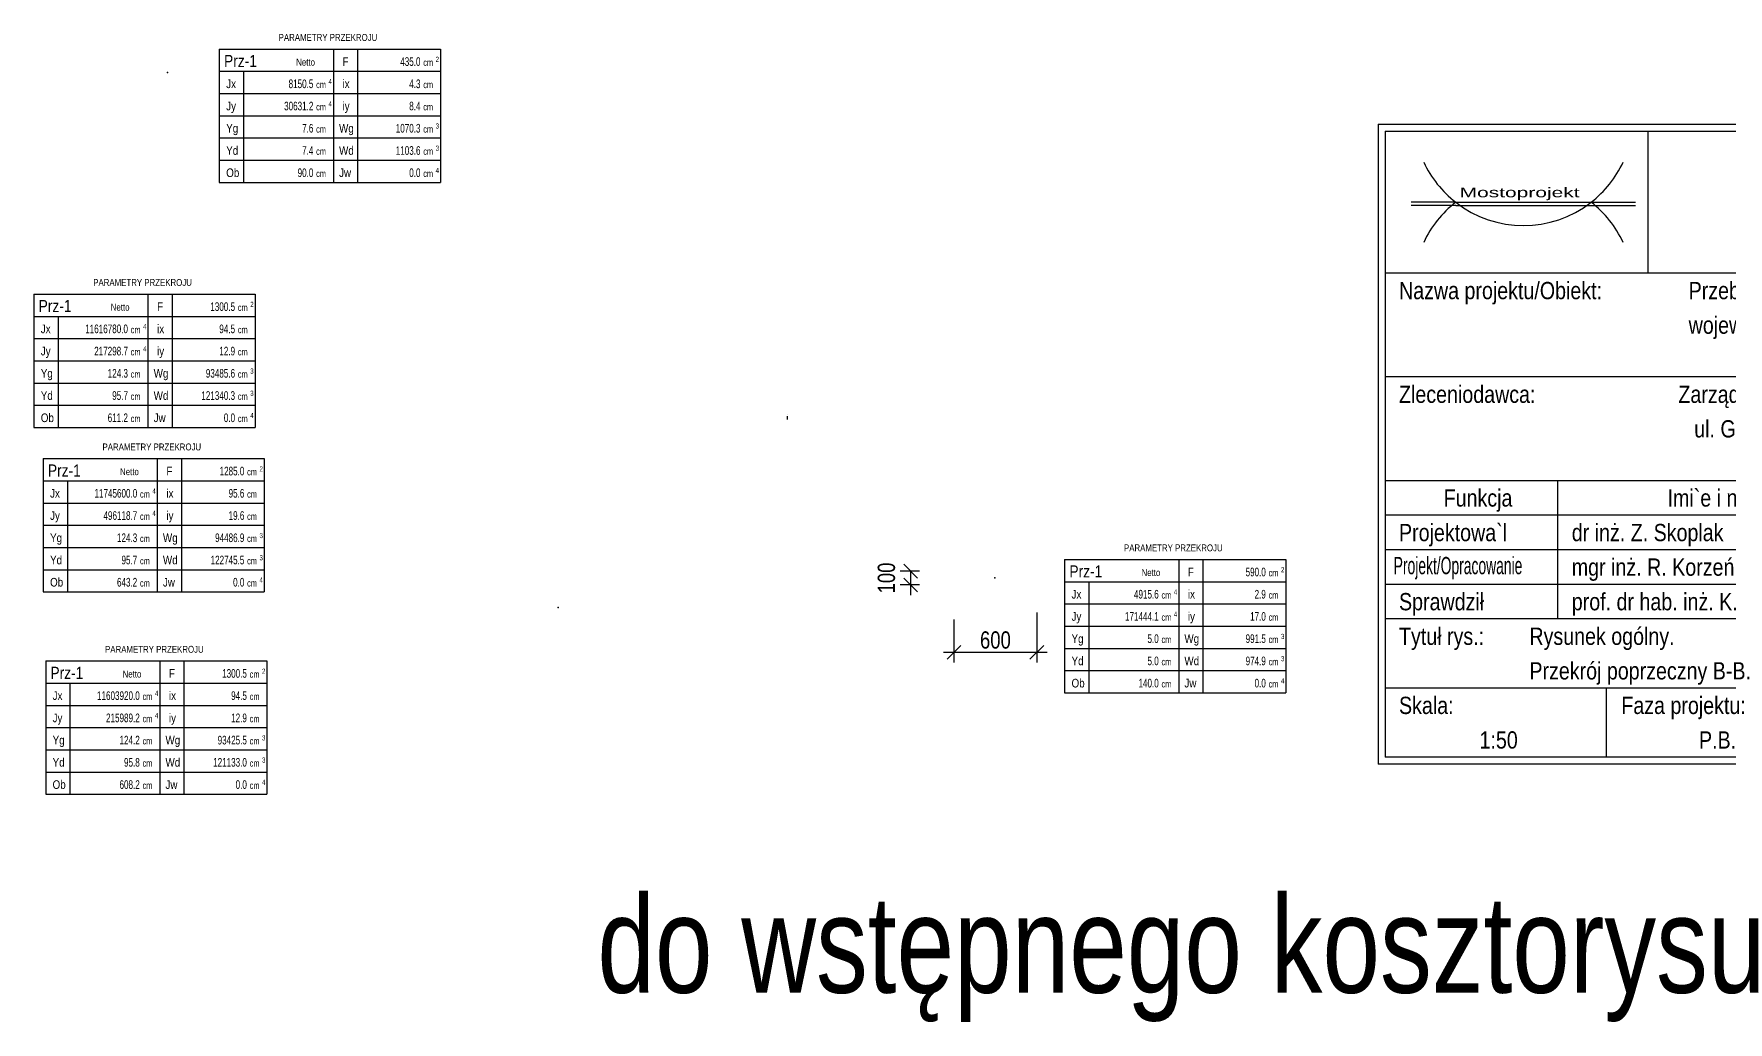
# Model space of a CAD drawing. Header units: millimetres. Extents: x -1069826 to 2704411, y -432732 to 412301.
# Drawn here: x 534049 to 546307, y -33336 to -26190 of the extents above; entities that cross this region are included whole.
import ezdxf
from ezdxf.enums import TextEntityAlignment as Align

# ---------------------------------------------------------------- set-up
doc = ezdxf.new("R2010")
doc.units = ezdxf.units.MM
doc.header["$LTSCALE"] = 1000
doc.header["$MEASUREMENT"] = 0
for name, color, linetype in [('0-T', 7, 'Continuous'), ('0-XX0-T', 7, 'Continuous'), ('DROGO-T', 7, 'Continuous')]:
    doc.layers.add(name, color=color, linetype=linetype)
doc.styles.add('CDMSTYLE', font='CDMSIMPL', dxfattribs={"width": 0.8, "bigfont": 'CDMBIGPL'})
doc.styles.add('PAWEL', font='arial.ttf')
doc.dimstyles.new('CDMOG-MM-50', dxfattribs={"dimscale": 50, "dimtxt": 2.5, "dimasz": 1, "dimexe": 1.5, "dimexo": 5, "dimgap": 0.5, "dimtad": 1, "dimdec": 0, "dimrnd": 1, "dimzin": 1, "dimdsep": 46, "dimtxsty": 'CDMSTYLE', "dimblk1": 'OBLIQUE', "dimblk2": 'OBLIQUE', "dimsah": 1, "dimtsz": 1, "dimcen": -2.5, "dimdle": 1.5, "dimclrd": 9, "dimclre": 9, "dimclrt": 9, "dimadec": 0, "dimazin": 0, "dimtfac": 1, "dimtmove": 2, "dimatfit": 3, "dimldrblk": 'OBLIQUE', "dimfxl": 1, "dimtvp": 1, "dimtolj": 1, "dimtzin": 0, "dimarcsym": 0})

# ---------------------------------------------------------------- blocks, each defined once
blk = doc.blocks.new('MOST_TAB_SKOP')
at = {"color": 9, "lineweight": 25}
for p, q in [((-167, 97.56), (-5, 97.56)), ((-167, 97.56), (-167, 5)), ((-166, 96.56), (-6, 96.56)), ((-166, 96.56), (-166, 6)), ((-128, 96.56), (-128, 76)), ((-6, 96.56), (-6, 6)), ((-5, 97.56), (-5, 5)), ((-6, 76), (-166, 76)), ((-6, 61), (-166, 61)), ((-38, 6), (-38, 61)), ((-6, 46), (-166, 46)), ((-141, 26), (-141, 46)), ((-91, 26), (-91, 46)), ((-56, 26), (-56, 46)), ((-6, 41), (-166, 41)), ((-6, 36), (-166, 36)), ((-6, 31), (-166, 31)), ((-6, 26), (-166, 26)), ((-6, 16), (-166, 16)), ((-134, 6), (-134, 16)), ((-102, 6), (-102, 16)), ((-70, 6), (-70, 16)), ((-5, 5), (-167, 5)), ((-6, 6), (-166, 6))]:
    blk.add_line(p, q, dxfattribs=at)
at = {"color": 1}
for p, q in [((-155.8, 86.28), (-162.22, 86.28)), ((-155.8, 86.28), (-136.2, 86.28)), ((-136.2, 86.28), (-129.78, 86.28))]:
    blk.add_line(p, q, dxfattribs=at)
at = {"color": 40}
for p, q in [((-155.8, 85.78), (-162.22, 85.78)), ((-155.8, 85.78), (-136.2, 85.78)), ((-136.2, 85.78), (-129.78, 85.78))]:
    blk.add_line(p, q, dxfattribs=at)
at = {"color": 9}
for centre, start, end in [((-146, 98.85), 205.1289, 232.0684), ((-146, 73.7), 25.1289, 52.0684)]:
    blk.add_arc(centre, 15.94, start, end, dxfattribs=at)
at = {"color": 5}
for centre, start, end in [((-146, 98.85), 307.9316, 334.8711), ((-146, 73.7), 127.9316, 154.8711), ((-146, 98.85), 232.0684, 307.9316)]:
    blk.add_arc(centre, 15.94, start, end, dxfattribs=at)
at = {"color": 3, "style": 'CDMSTYLE', "width": 0.85}
for s, p in [('BIURO PROJEKTÓW i EKSPERTYZ BUDOWLI KOMUNIKACYJNYCH', (-67, 92.81)), ('31-521 Kraków, ul. Rakowicka 93', (-67, 82.16))]:
    blk.add_text(s, height=2.5, dxfattribs=at).set_placement(p, align=Align.CENTER)
at = {"color": 9, "style": 'PAWEL', "width": 1.55}
blk.add_text('Mostoprojekt', height=1.4, dxfattribs=at).set_placement((-155.23, 86.99))
at = {"color": 1, "style": 'PAWEL', "width": 1.5}
blk.add_text('"MOSTOPROJEKT" Sp. z o.o.', height=3, dxfattribs=at).set_placement((-67, 87.07), align=Align.CENTER)
at = {"color": 2, "style": 'CDMSTYLE', "width": 0.74}
blk.add_text('tel./fax. (0-12) 412-38-00, tel. (0-12) 412-50-19, e-mail:mostopro@kr.home.pl', height=2.5, dxfattribs=at).set_placement((-67, 77.25), align=Align.CENTER)
at = {"color": 1, "linetype": 'Continuous', "lineweight": 25, "style": 'CDMSTYLE'}
for s, width, p in [('Nazwa projektu/Obiekt:', 0.85, (-164, 72.25)), ('Zleceniodawca:', 0.85, (-164, 57.25)), ('Zlecenie/Umowa:', 0.85, (-36, 57.37)), ('Funkcja', 0.85, (-157.54, 42.25)), ('Imi`e i nazwisko', 0.85, (-125.14, 42.25)), ('Nr uprawnie`n', 0.85, (-85.72, 42.36)), ('Data', 0.85, (-50.07, 42.02)), ('Podpis', 0.85, (-22.91, 42.37)), ('Projektowa`l', 0.85, (-164, 37.25)), ('Projekt/Opracowanie', 0.6, (-164.77, 32.47)), ('Sprawdził', 0.85, (-164, 27.25)), ('Tytuł rys.:', 0.85, (-164, 22.25)), ('Nr rys.:', 0.85, (-36, 22.25)), ('Skala:', 0.85, (-164, 12.25)), ('Faza projektu:', 0.85, (-131.83, 12.25)), ('Nazwa pliku:', 0.85, (-99.77, 12.25)), ('Nr rew.:', 0.85, (-68.11, 12.25)), ('Nr egzemplarza:', 0.85, (-35.68, 12.25))]:
    blk.add_text(s, height=2.5, dxfattribs=dict(at, width=width)).set_placement(p)
at = {"color": 3, "lineweight": 25, "style": 'CDMSTYLE', "width": 0.85}
for tag, p in [('OBIEKT1', (-122.09, 72.25)), ('OBIEKT2', (-122.09, 67.25)), ('OBIEKT3', (-122.09, 62.25)), ('GŁÓWNY_PROJEKTANT', (-139, 37.25)), ('UPRAW1', (-89, 37.25)), ('PROJEKTANT', (-139, 32.25)), ('UPRAW2', (-89, 32.25)), ('SPRAWDZIŁ', (-139, 27.25)), ('UPRAW3', (-89, 27.25)), ('NAZWARYS1', (-145.13, 22.25)), ('NAZWARYS2', (-145.13, 17.25))]:
    blk.add_attdef(tag, p, '', height=2.5, dxfattribs=at)
for tag, p in [('ZLECENIODAWCA1', (-98.54, 57.25)), ('ZLECENIODAWCA2', (-98.54, 52.25)), ('ZLEC1', (-21.49, 52.25)), ('ZLECENIODAWCA3', (-98.54, 47.25)), ('ZLEC2', (-21.49, 47.25)), ('DATA', (-46.49, 37.25)), ('DATA', (-46.49, 32.25)), ('DATA', (-46.49, 27.25)), ('SKALA', (-149.58, 7.25)), ('FAZA', (-117.91, 7.25)), ('NUMER', (-53.59, 7.25))]:
    blk.add_attdef(tag, text='', height=2.5, dxfattribs=at).set_placement(p, align=Align.CENTER)
at = {"color": 4, "linetype": 'Continuous', "style": 'CDMSTYLE', "width": 0.85}
blk.add_attdef('NUMER', text='', height=5, dxfattribs=at).set_placement((-17.41, 16.97), align=Align.CENTER)
at = {"color": 2, "lineweight": 25, "style": 'CDMSTYLE', "width": 0.85}
blk.add_attdef('NAZPLIKU', text='', height=2.5, dxfattribs=at).set_placement((-84.98, 7.25), align=Align.CENTER)
blk = doc.blocks.new('OBGEO10A')
at = {"color": 2, "linetype": 'Continuous'}
for p, q in [((0, 0), (0, -6.43)), ((0, 0), (33, 0)), ((33, 0), (33, -6.43)), ((0, -6.43), (33, -6.43))]:
    blk.add_line(p, q, dxfattribs=at)
at = {"color": 1, "linetype": 'Continuous'}
for p, q in [((33, 0), (64, 0)), ((40, 0), (40, -38.57)), ((64, 0), (64, -38.57)), ((0, -6.43), (0, -38.57)), ((7, -6.43), (7, -38.57)), ((33, -6.43), (33, -38.57)), ((33, -6.43), (64, -6.43)), ((0, -12.86), (64, -12.86)), ((0, -19.29), (64, -19.29)), ((0, -25.71), (64, -25.71)), ((0, -32.14), (64, -32.14)), ((0, -38.57), (64, -38.57))]:
    blk.add_line(p, q, dxfattribs=at)
at = {"color": 1, "linetype": 'Continuous', "style": 'CDMSTYLE', "width": 0.85}
blk.add_text('PARAMETRY PRZEKROJU', height=2, dxfattribs=at).set_placement((31.45, 2.37), align=Align.CENTER)
at = {"color": 2, "linetype": 'Continuous', "style": 'CDMSTYLE', "width": 0.85}
for s, p in [('F', (35.66, -4.86)), ('Jx', (2, -11.29)), ('ix', (35.66, -11.29)), ('Jy', (2, -17.72)), ('iy', (35.66, -17.72)), ('Yg', (2, -24.15)), ('Wg', (34.66, -24.15)), ('Yd', (2, -30.58)), ('Wd', (34.66, -30.58)), ('Ob', (2, -37.01)), ('Jw', (34.66, -37.01))]:
    blk.add_text(s, height=2.5, dxfattribs=at).set_placement(p)
at = {"color": 1, "linetype": 'Continuous', "style": 'CDMSTYLE', "width": 0.7}
for s, height, p in [('cm', 2, (59.02, -4.86)), ('2', 1.5, (62.61, -3.71)), ('cm', 2, (28.02, -11.29)), ('4', 1.5, (31.61, -10.14)), ('cm', 2, (59.02, -11.29)), ('cm', 2, (28.02, -17.72)), ('4', 1.5, (31.61, -16.57)), ('cm', 2, (59.02, -17.72)), ('cm', 2, (28.02, -24.15)), ('cm', 2, (59.02, -24.15)), ('3', 1.5, (62.61, -23)), ('cm', 2, (28.02, -30.58)), ('cm', 2, (59.02, -30.58)), ('3', 1.5, (62.61, -29.42)), ('cm', 2, (28.02, -37.01)), ('cm', 2, (59.02, -37.01)), ('4', 1.5, (62.61, -35.85))]:
    blk.add_text(s, height=height, dxfattribs=at).set_placement(p)
at = {"color": 3, "linetype": 'Continuous', "style": 'CDMSTYLE', "width": 0.85}
blk.add_attdef('OZN', (1.38, -5.19), '', height=3.5, dxfattribs=at)
at = {"color": 1, "linetype": 'Continuous', "style": 'CDMSTYLE', "width": 0.85}
blk.add_attdef('OPIS', (22.25, -4.79), '', height=2, dxfattribs=at)
at = {"color": 1, "linetype": 'Continuous', "style": 'CDMSTYLE', "width": 0.7}
for tag, p in [('F', (58.22, -4.86)), ('JX', (27.22, -11.29)), ('IX', (58.22, -11.29)), ('JY', (27.22, -17.72)), ('IY', (58.22, -17.72)), ('YG', (27.22, -24.15)), ('WG', (58.22, -24.15)), ('YD', (27.22, -30.58)), ('WD', (58.22, -30.58)), ('OB', (27.22, -37.01)), ('JW', (58.22, -37.01))]:
    blk.add_attdef(tag, text='', height=2.5, dxfattribs=at).set_placement(p, align=Align.RIGHT)
blk = doc.blocks.new('*D762')
at = {"color": 9, "linetype": 'ByBlock', "transparency": 16777216}
for p, q in [((540099, -31495), (540099, -31857)), ((539499, -31545), (539499, -31857)), ((539449, -31832), (539549, -31732)), ((540049, -31832), (540149, -31732)), ((539424, -31782), (540174, -31782))]:
    blk.add_line(p, q, dxfattribs=at)
at = {"layer": 'Defpoints', "color": 0, "linetype": 'ByBlock', "transparency": 16777216}
for p in [(540099, -31245), (539499, -31295), (540099, -31782)]:
    blk.add_point(p, dxfattribs=at)
at = {"color": 9, "linetype": 'ByBlock', "transparency": 16777216, "insert": (539799, -31694), "char_height": 125, "attachment_point": 5, "style": 'CDMSTYLE'}
blk.add_mtext('\\A1;600', dxfattribs=at)
blk = doc.blocks.new('_OBLIQUE')
at = {"color": 0, "linetype": 'ByBlock'}
blk.add_line((-0.5, -0.5), (0.5, 0.5), dxfattribs=at)
blk = doc.blocks.new('*D763')
at = {"color": 9, "linetype": 'ByBlock', "transparency": 16777216}
for p, q in [((539249, -31195), (539111, -31195)), ((539236, -31245), (539136, -31145)), ((539236, -31345), (539136, -31245)), ((539186, -31370), (539186, -31195)), ((539249, -31295), (539111, -31295))]:
    blk.add_line(p, q, dxfattribs=at)
at = {"layer": 'Defpoints', "color": 0, "linetype": 'ByBlock', "transparency": 16777216}
for p in [(539186, -31195), (539499, -31195), (539499, -31295)]:
    blk.add_point(p, dxfattribs=at)
at = {"color": 9, "linetype": 'ByBlock', "transparency": 16777216, "insert": (539011, -31245), "char_height": 125, "attachment_point": 5, "rotation": 90, "style": 'CDMSTYLE'}
blk.add_mtext('\\A1;100', dxfattribs=at)

msp = doc.modelspace()

# ---------------------------------------------------------------- linework, layer by layer
at = {"layer": 'DROGO-T', "color": 4, "linetype": 'Continuous'}
for p, q in [((539501.8249, -28941.8044), (539501.8249, -28941.8044)), ((539501.8249, -28979.3044), (539501.8249, -28954.3044))]:
    msp.add_line(p, q, dxfattribs=at)
at = {"layer": 'DROGO-T', "color": 40, "linetype": 'Continuous'}
msp.add_point((535016.4024, -26469.2924), dxfattribs=at)
at = {"layer": 'DROGO-T', "color": 4, "linetype": 'Continuous'}
for p in [(541001.2204, -30124.5426), (537842.0392, -30337.3163)]:
    msp.add_point(p, dxfattribs=at)

# ---------------------------------------------------------------- block references
at = {"layer": '0-XX0-T', "color": 1, "linetype": 'Continuous'}
ref = msp.add_blockref('MOST_TAB_SKOP', (552125.6543, -31720.873), dxfattribs=dict(at, xscale=50, yscale=50, zscale=10))
ref.add_attrib('OBIEKT1', 'Przebudowa wiaduktu kolejowego w Staniątkach, w ciągu drogi ', (546021.0962, -28108.373), dxfattribs={"layer": '0', "color": 3, "lineweight": 25, "height": 125, "style": 'CDMSTYLE', "width": 0.85})
ref.add_attrib('OBIEKT2', 'wojewódzkiej nr 964 Kasina Wielka-Wileiczka-Niepołomice. ', (546021.0962, -28358.373), dxfattribs={"layer": '0', "color": 3, "lineweight": 25, "height": 125, "style": 'CDMSTYLE', "width": 0.85})
ref.add_attrib('ZLECENIODAWCA1', 'Zarząd Dróg Wojewódzkich w Krakowie', dxfattribs={"layer": '0', "color": 3, "lineweight": 25, "height": 125, "style": 'CDMSTYLE', "width": 0.85}).set_placement((547198.6095, -28858.373), align=Align.CENTER)
ref.add_attrib('ZLECENIODAWCA2', 'ul. Głowackiego 56,  30-085 Kraków', dxfattribs={"layer": '0', "color": 3, "lineweight": 25, "height": 125, "style": 'CDMSTYLE', "width": 0.85}).set_placement((547198.6095, -29108.373), align=Align.CENTER)
ref.add_attrib('GŁÓWNY_PROJEKTANT', 'dr inż. Z. Skoplak', (545175.6543, -29858.373), dxfattribs={"layer": '0', "color": 3, "lineweight": 25, "height": 125, "style": 'CDMSTYLE', "width": 0.85})
ref.add_attrib('UPRAW1', 'KBU 1-2126-5/73', (547675.6543, -29858.373), dxfattribs={"layer": '0', "color": 3, "lineweight": 25, "height": 125, "style": 'CDMSTYLE', "width": 0.85})
ref.add_attrib('DATA', 'I.2006', dxfattribs={"layer": '0', "color": 3, "lineweight": 25, "height": 125, "style": 'CDMSTYLE', "width": 0.85}).set_placement((549801.3518, -29858.373), align=Align.CENTER)
ref.add_attrib('PROJEKTANT', 'mgr inż. R. Korzeń', (545175.6543, -30108.373), dxfattribs={"layer": '0', "color": 3, "lineweight": 25, "height": 125, "style": 'CDMSTYLE', "width": 0.85})
ref.add_attrib('DATA', 'I.2006', dxfattribs={"layer": '0', "color": 3, "lineweight": 25, "height": 125, "style": 'CDMSTYLE', "width": 0.85}).set_placement((549801.3518, -30108.373), align=Align.CENTER)
ref.add_attrib('SPRAWDZIŁ', 'prof. dr hab. inż. K. Furtak ', (545175.6543, -30358.373), dxfattribs={"layer": '0', "color": 3, "lineweight": 25, "height": 125, "style": 'CDMSTYLE', "width": 0.85})
ref.add_attrib('UPRAW3', 'UAN-Upr. 90/87 ', (547675.6543, -30358.373), dxfattribs={"layer": '0', "color": 3, "lineweight": 25, "height": 125, "style": 'CDMSTYLE', "width": 0.85})
ref.add_attrib('DATA', 'I.2006', dxfattribs={"layer": '0', "color": 3, "lineweight": 25, "height": 125, "style": 'CDMSTYLE', "width": 0.85}).set_placement((549801.3518, -30358.373), align=Align.CENTER)
ref.add_attrib('NAZWARYS1', 'Rysunek ogólny.', (544868.9979, -30608.373), dxfattribs={"layer": '0', "color": 3, "lineweight": 25, "height": 125, "style": 'CDMSTYLE', "width": 0.85})
ref.add_attrib('NAZWARYS2', 'Przekrój poprzeczny B-B.', (544868.9979, -30858.373), dxfattribs={"layer": '0', "color": 3, "lineweight": 25, "height": 125, "style": 'CDMSTYLE', "width": 0.85})
ref.add_attrib('NUMER', '2c', dxfattribs={"layer": '0', "color": 4, "linetype": 'Continuous', "height": 250, "style": 'CDMSTYLE', "width": 0.85}).set_placement((551255.3956, -30872.2593), align=Align.CENTER)
ref.add_attrib('SKALA', '1:50', dxfattribs={"layer": '0', "color": 3, "lineweight": 25, "height": 125, "style": 'CDMSTYLE', "width": 0.85}).set_placement((544646.4963, -31358.373), align=Align.CENTER)
ref.add_attrib('FAZA', 'P.B.', dxfattribs={"layer": '0', "color": 3, "lineweight": 25, "height": 125, "style": 'CDMSTYLE', "width": 0.85}).set_placement((546230.2339, -31358.373), align=Align.CENTER)
ref.add_attrib('NAZPLIKU', '.dwg', dxfattribs={"layer": '0', "color": 2, "lineweight": 25, "height": 125, "style": 'CDMSTYLE', "width": 0.85}).set_placement((547876.8691, -31358.373), align=Align.CENTER)
ref.add_attrib('NUMER', '1', dxfattribs={"layer": '0', "color": 3, "lineweight": 25, "height": 125, "style": 'CDMSTYLE', "width": 0.85}).set_placement((549445.9155, -31358.373), align=Align.CENTER)
at = {"layer": 'DROGO-T', "color": 40, "linetype": 'Continuous', "xscale": 25, "yscale": 25, "zscale": 25}
msp.add_blockref('OBGEO10A', (535390.8806, -26299.7271), dxfattribs=at).add_auto_attribs({'OZN': 'Prz-1', 'OPIS': 'Netto', 'F': '435.0', 'JX': '8150.5', 'JY': '30631.2', 'YG': '7.6', 'YD': '7.4', 'IX': '4.3', 'IY': '8.4', 'WG': '1070.3', 'WD': '1103.6', 'OB': '90.0', 'JW': '0.0'})
at = {"layer": 'DROGO-T', "color": 4, "linetype": 'Continuous', "xscale": 25, "yscale": 25, "zscale": 25}
for p, values in [((534049.4828, -28071.8942), {'OZN': 'Prz-1', 'OPIS': 'Netto', 'F': '1300.5', 'JX': '11616780.0', 'JY': '217298.7', 'YG': '124.3', 'YD': '95.7', 'IX': '94.5', 'IY': '12.9', 'WG': '93485.6', 'WD': '121340.3', 'OB': '611.2', 'JW': '0.0'}), ((534116.5861, -29261.1952), {'OZN': 'Prz-1', 'OPIS': 'Netto', 'F': '1285.0', 'JX': '11745600.0', 'JY': '496118.7', 'YG': '124.3', 'YD': '95.7', 'IX': '95.6', 'IY': '19.6', 'WG': '94486.9', 'WD': '122745.5', 'OB': '643.2', 'JW': '0.0'}), ((541506.6688, -29990.9559), {'OZN': 'Prz-1', 'OPIS': 'Netto', 'F': '590.0', 'JX': '4915.6', 'JY': '171444.1', 'YG': '5.0', 'YD': '5.0', 'IX': '2.9', 'IY': '17.0', 'WG': '991.5', 'WD': '974.9', 'OB': '140.0', 'JW': '0.0'}), ((534134.9785, -30724.5274), {'OZN': 'Prz-1', 'OPIS': 'Netto', 'F': '1300.5', 'JX': '11603920.0', 'JY': '215989.2', 'YG': '124.2', 'YD': '95.8', 'IX': '94.5', 'IY': '12.9', 'WG': '93425.5', 'WD': '121133.0', 'OB': '608.2', 'JW': '0.0'})]:
    msp.add_blockref('OBGEO10A', p, dxfattribs=at).add_auto_attribs(values)

# ---------------------------------------------------------------- texts
at = {"layer": '0-T', "color": 4, "linetype": 'Continuous', "style": 'CDMSTYLE', "width": 0.8}
msp.add_text('do wstępnego kosztorysu', height=700, dxfattribs=at).set_placement((538126.2595, -33124.2075))

# ---------------------------------------------------------------- dimensions: what is measured, and where the dimension line sits
at = {"layer": 'DROGO-T', "color": 4, "linetype": 'Continuous'}
dim = msp.add_linear_dim(base=(540392.553, -30074.9663), p1=(540706.1357, -30174.9663), p2=(540706.1357, -30074.9663), angle=90, dimstyle='CDMOG-MM-50', dxfattribs=at)
dim.commit()
dim.dimension.update_dxf_attribs({"geometry": '*D763', "text_midpoint": (540217.553, -30124.9663), "insert": (1206.7633, 1120.2989)})
dim = msp.add_linear_dim(base=(541306.1357, -30661.3124), p1=(540706.1357, -30174.9663), p2=(541306.1357, -30124.9663), dimstyle='CDMOG-MM-50', dxfattribs=at)
dim.commit()
dim.dimension.update_dxf_attribs({"geometry": '*D762', "text_midpoint": (541006.1357, -30573.8124), "insert": (1206.7633, 1120.2989)})

doc.saveas('drawing.dxf')
